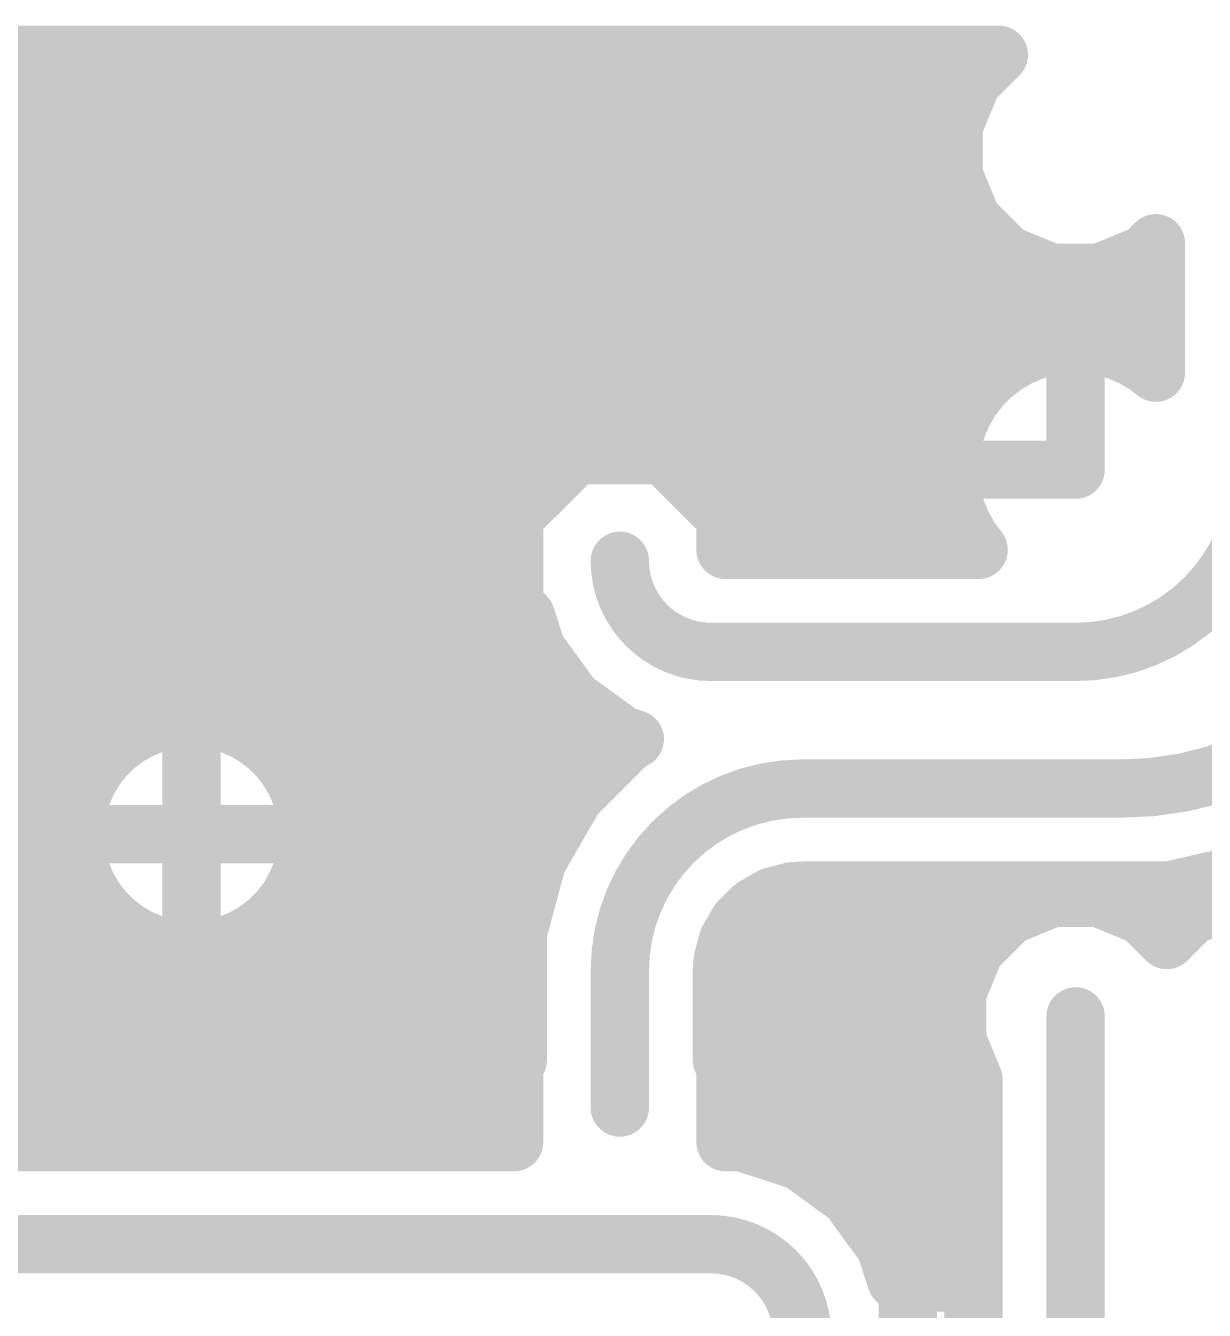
# Model space of a CAD drawing. Extents: x 1.4 to 45.2, y 2.7 to 35.4.
# Drawn here: x 13.31 to 29.73, y 17.49 to 35.4 of the extents above; entities that cross this region are included whole.
import ezdxf

# ---------------------------------------------------------------- set-up
doc = ezdxf.new("R2010")
doc.units = 0
doc.layers.add('1', color=22, linetype='CONTINUOUS')

msp = doc.modelspace()

# ---------------------------------------------------------------- linework, layer by layer
at = {"layer": '1', "const_width": 0.8128}
for points in [[(7.0057, 34.9504), (26.8287, 34.9504)], [(7.6398, 34.9912), (26.8695, 34.9912)], [(26.8695, 34.9912), (26.4973, 34.619)], [(26.4973, 34.619), (26.2382, 33.9935)], [(4.6499, 34.1376), (26.2979, 34.1376)], [(26.2382, 33.9935), (26.2382, 33.3165)], [(3.606, 33.3248), (26.2382, 33.3248)], [(26.2382, 33.3165), (26.4973, 32.691)], [(26.4973, 32.691), (26.976, 32.2123)], [(2.9108, 32.512), (26.6763, 32.512)], [(28.904, 32.2123), (29.0576, 32.3659)], [(29.0576, 32.3659), (29.0576, 30.5615)], [(26.976, 32.2123), (27.6015, 31.9532)], [(28.2785, 31.9532), (28.904, 32.2123)], [(27.6015, 31.9532), (28.2785, 31.9532)], [(2.4237, 31.6992), (29.0576, 31.6992)], [(27.5974, 30.9326), (27.3754, 30.8731)], [(27.8251, 30.9626), (27.5974, 30.9326)], [(27.94, 30.9626), (27.8251, 30.9626)], [(28.0549, 30.9626), (27.94, 30.9626)], [(27.94, 30.9626), (27.94, 29.21)], [(27.94, 29.21), (27.94, 30.9626)], [(28.2826, 30.9326), (28.0549, 30.9626)], [(28.5046, 30.8731), (28.2826, 30.9326)], [(2.087, 30.8864), (27.4249, 30.8864)], [(27.1632, 30.7852), (26.9642, 30.6704)], [(27.3754, 30.8731), (27.1632, 30.7852)], [(27.94, 30.8864), (27.94, 30.8864)], [(28.4551, 30.8864), (29.0576, 30.8864)], [(28.7168, 30.7852), (28.5046, 30.8731)], [(28.9158, 30.6704), (28.7168, 30.7852)], [(26.9642, 30.6704), (26.782, 30.5305)], [(29.0576, 30.5615), (28.9158, 30.6704)], [(26.782, 30.5305), (26.6195, 30.368)], [(26.6195, 30.368), (26.4796, 30.1858)], [(1.9212, 30.0736), (26.4149, 30.0736)], [(26.4796, 30.1858), (26.3648, 29.9868)], [(27.94, 30.0736), (27.94, 30.0736)], [(26.3648, 29.9868), (26.2768, 29.7746)], [(26.2768, 29.7746), (26.2174, 29.5526)], [(26.2174, 29.5526), (26.1874, 29.3249)], [(20.9798, 29.4132), (20.1168, 28.5502)], [(22.2002, 29.4132), (20.9798, 29.4132)], [(23.0632, 28.5502), (22.2002, 29.4132)], [(26.1874, 29.3249), (26.1874, 29.21)], [(9.6526, 29.2608), (20.8274, 29.2608)], [(22.3526, 29.2608), (26.1874, 29.2608)], [(26.1874, 29.21), (27.94, 29.21)], [(27.94, 29.21), (26.1874, 29.21)], [(26.1874, 29.21), (26.1874, 29.0951)], [(27.94, 29.2608), (27.94, 29.2608)], [(27.94, 29.21), (27.94, 29.21)], [(27.94, 29.21), (27.94, 29.21)], [(26.1874, 29.0951), (26.2174, 28.8674)], [(26.2174, 28.8674), (26.2768, 28.6454)], [(26.2768, 28.6454), (26.3648, 28.4332)], [(10.3632, 28.448), (20.1168, 28.448)], [(20.1168, 28.5502), (20.1168, 27.3298)], [(23.0632, 28.0924), (23.0632, 28.5502)], [(23.0632, 28.448), (26.3586, 28.448)], [(26.3648, 28.4332), (26.4796, 28.2342)], [(26.5885, 28.0924), (23.0632, 28.0924)], [(26.4796, 28.2342), (26.5885, 28.0924)], [(10.4492, 27.6352), (20.1168, 27.6352)], [(20.1168, 27.3298), (20.2805, 27.1661)], [(20.2805, 27.1661), (20.4312, 26.7024)], [(10.6629, 26.8224), (20.3922, 26.8224)], [(20.4312, 26.7024), (20.4312, 26.7024)], [(20.4312, 26.7024), (20.9325, 26.0125)], [(22.86, 26.67), (27.94, 26.67)], [(10.8458, 26.0096), (20.9364, 26.0096)], [(20.9325, 26.0125), (20.9325, 26.0125)], [(20.9325, 26.0125), (20.9325, 26.0125)], [(20.9325, 26.0125), (21.6224, 25.5112)], [(15.5149, 25.7484), (15.3046, 25.7207)], [(15.621, 25.7484), (15.5149, 25.7484)], [(15.621, 25.7484), (15.621, 24.13)], [(15.621, 24.13), (15.621, 25.7484)], [(15.7271, 25.7484), (15.621, 25.7484)], [(15.9374, 25.7207), (15.7271, 25.7484)], [(14.9037, 25.5846), (14.7199, 25.4785)], [(15.0997, 25.6658), (14.9037, 25.5846)], [(15.3046, 25.7207), (15.0997, 25.6658)], [(16.1423, 25.6658), (15.9374, 25.7207)], [(16.3383, 25.5846), (16.1423, 25.6658)], [(16.5221, 25.4785), (16.3383, 25.5846)], [(14.7199, 25.4785), (14.5516, 25.3494)], [(16.6904, 25.3494), (16.5221, 25.4785)], [(21.697, 25.3957), (20.9593, 24.658)], [(21.6224, 25.5112), (21.6224, 25.5112)], [(21.6224, 25.5112), (21.7981, 25.4541)], [(21.7981, 25.4541), (21.697, 25.3957)], [(21.697, 25.3957), (21.697, 25.3957)], [(10.9996, 25.1968), (14.3996, 25.1968)], [(14.4016, 25.1994), (14.2725, 25.0311)], [(14.5516, 25.3494), (14.4016, 25.1994)], [(15.621, 25.1968), (15.621, 25.1968)], [(16.8404, 25.1994), (16.6904, 25.3494)], [(16.9695, 25.0311), (16.8404, 25.1994)], [(16.8424, 25.1968), (21.4981, 25.1968)], [(14.2725, 25.0311), (14.1664, 24.8473)], [(17.0756, 24.8473), (16.9695, 25.0311)], [(14.1664, 24.8473), (14.0852, 24.6513)], [(17.1568, 24.6513), (17.0756, 24.8473)], [(24.13, 24.765), (28.575, 24.765)], [(14.0852, 24.6513), (14.0303, 24.4464)], [(17.2117, 24.4464), (17.1568, 24.6513)], [(20.9593, 24.658), (20.4376, 23.7544)], [(20.9593, 24.658), (20.9593, 24.658)], [(10.8841, 24.384), (14.0221, 24.384)], [(14.0303, 24.4464), (14.0026, 24.2361)], [(15.621, 24.384), (15.621, 24.384)], [(17.2394, 24.2361), (17.2117, 24.4464)], [(17.2199, 24.384), (20.8011, 24.384)], [(14.0026, 24.2361), (14.0026, 24.13)], [(14.0026, 24.13), (15.621, 24.13)], [(15.621, 24.13), (14.0026, 24.13)], [(14.0026, 24.13), (14.0026, 24.0239)], [(15.621, 24.13), (15.621, 24.13)], [(15.621, 24.13), (15.621, 24.13)], [(15.621, 22.5116), (15.621, 24.13)], [(15.621, 24.13), (15.621, 24.13)], [(15.621, 24.13), (15.621, 22.5116)], [(17.2394, 24.13), (15.621, 24.13)], [(15.621, 24.13), (15.621, 24.13)], [(15.621, 24.13), (17.2394, 24.13)], [(17.2394, 24.13), (17.2394, 24.2361)], [(17.2394, 24.0239), (17.2394, 24.13)], [(14.0026, 24.0239), (14.0303, 23.8136)], [(17.2117, 23.8136), (17.2394, 24.0239)], [(14.0303, 23.8136), (14.0852, 23.6087)], [(17.1568, 23.6087), (17.2117, 23.8136)], [(14.0852, 23.6087), (14.1664, 23.4127)], [(17.0756, 23.4127), (17.1568, 23.6087)], [(20.4376, 23.7544), (20.1676, 22.7467)], [(20.4376, 23.7544), (20.4376, 23.7544)], [(29.2361, 23.3426), (30.5251, 23.6368)], [(10.4229, 23.5712), (14.1007, 23.5712)], [(14.1664, 23.4127), (14.2725, 23.2289)], [(15.621, 23.5712), (15.621, 23.5712)], [(16.9695, 23.2289), (17.0756, 23.4127)], [(17.1413, 23.5712), (20.3885, 23.5712)], [(14.2725, 23.2289), (14.4016, 23.0606)], [(16.8404, 23.0606), (16.9695, 23.2289)], [(23.4496, 23.1117), (23.7023, 23.2575)], [(23.7023, 23.2575), (23.9841, 23.333)], [(23.9841, 23.333), (24.13, 23.3426)], [(24.13, 23.3426), (29.2361, 23.3426)], [(27.6116, 23.241), (27.0048, 22.9896)], [(28.2684, 23.241), (27.6116, 23.241)], [(28.8752, 22.9896), (28.2684, 23.241)], [(30.1516, 23.241), (29.5448, 22.9896)], [(14.4016, 23.0606), (14.5516, 22.9106)], [(16.6904, 22.9106), (16.8404, 23.0606)], [(23.2433, 22.9054), (23.4496, 23.1117)], [(14.5516, 22.9106), (14.7199, 22.7815)], [(16.5221, 22.7815), (16.6904, 22.9106)], [(23.0975, 22.6527), (23.2433, 22.9054)], [(27.0048, 22.9896), (26.5404, 22.5252)], [(29.21, 22.6549), (28.8752, 22.9896)], [(29.5448, 22.9896), (29.21, 22.6549)], [(9.1613, 22.7584), (14.7599, 22.7584)], [(14.7199, 22.7815), (14.9037, 22.6754)], [(15.621, 22.7584), (15.621, 22.7584)], [(16.3383, 22.6754), (16.5221, 22.7815)], [(16.4821, 22.7584), (20.1707, 22.7584)], [(20.1676, 22.7467), (20.1676, 20.981)], [(23.1585, 22.7584), (26.7735, 22.7584)], [(29.1065, 22.7584), (29.3135, 22.7584)], [(14.9037, 22.6754), (15.0997, 22.5942)], [(15.0997, 22.5942), (15.3046, 22.5393)], [(15.3046, 22.5393), (15.5149, 22.5116)], [(15.5149, 22.5116), (15.621, 22.5116)], [(15.621, 22.5116), (15.7271, 22.5116)], [(15.7271, 22.5116), (15.9374, 22.5393)], [(15.9374, 22.5393), (16.1423, 22.5942)], [(16.1423, 22.5942), (16.3383, 22.6754)], [(23.022, 22.3709), (23.0975, 22.6527)], [(26.5404, 22.5252), (26.289, 21.9184)], [(23.0124, 22.225), (23.022, 22.3709)], [(21.59, 20.32), (21.59, 22.225)], [(23.0124, 20.981), (23.0124, 22.225)], [(9.7669, 21.9456), (20.1676, 21.9456)], [(23.0124, 21.9456), (26.3003, 21.9456)], [(26.289, 21.9184), (26.289, 21.2616)], [(27.94, 21.59), (27.94, 3.81)], [(26.289, 21.2616), (26.5176, 20.7097)], [(10.1869, 21.1328), (20.1676, 21.1328)], [(23.0124, 21.1328), (26.3423, 21.1328)], [(20.1676, 20.981), (20.1168, 20.9302)], [(20.1168, 20.9302), (20.1168, 19.8374)], [(23.0632, 20.9302), (23.0124, 20.981)], [(23.0632, 19.8374), (23.0632, 20.9302)], [(26.5176, 20.7097), (26.5176, 4.7943)], [(10.3632, 20.32), (20.1168, 20.32)], [(23.0632, 20.32), (26.5176, 20.32)], [(20.1168, 19.8374), (10.795, 19.8374)], [(23.2864, 19.8374), (23.0632, 19.8374)], [(24.0976, 19.5738), (23.2864, 19.8374)], [(24.7875, 19.0725), (24.0976, 19.5738)], [(24.0976, 19.5738), (24.0976, 19.5738)], [(24.1893, 19.5072), (26.5176, 19.5072)], [(25.2888, 18.3826), (24.7875, 19.0725)], [(24.7875, 19.0725), (24.7875, 19.0725)], [(24.7875, 19.0725), (24.7875, 19.0725)], [(25.0623, 18.6944), (26.5176, 18.6944)], [(10.795, 18.415), (22.86, 18.415)], [(25.4395, 17.9189), (25.2888, 18.3826)], [(25.2888, 18.3826), (25.2888, 18.3826)], [(25.6032, 17.7552), (25.4395, 17.9189)], [(25.4768, 17.8816), (26.5176, 17.8816)], [(25.6032, 16.5348), (25.6032, 17.7552)]]:
    msp.add_lwpolyline(points, dxfattribs=at)
at = {"layer": '1'}
for points, const_width in [([(27.0132, 34.8475, 1), (26.7258, 35.1349)], 0.4064), ([(26.8287, 34.7472, 1), (26.8287, 35.1536)], 0.4064), ([(26.8695, 34.788, 1), (26.8695, 35.1944)], 0.4064), ([(26.3536, 34.7627, 1), (26.641, 34.4753)], 0.4064), ([(26.685, 34.5412, 1), (26.3096, 34.6968)], 0.4064), ([(26.4414, 33.9935, 1), (26.035, 33.9935)], 0.4064), ([(26.2979, 33.9344, 1), (26.2979, 34.3408)], 0.4064), ([(26.0505, 34.0713, 1), (26.4259, 33.9157)], 0.4064), ([(26.4259, 33.3942, 1), (26.0505, 33.2387)], 0.4064), ([(26.2382, 33.1216, 1), (26.2382, 33.528)], 0.4064), ([(26.035, 33.3165, 1), (26.4414, 33.3165)], 0.4064), ([(26.641, 32.8347, 1), (26.3536, 32.5473)], 0.4064), ([(26.3096, 32.6132, 1), (26.685, 32.7688)], 0.4064), ([(26.6763, 32.3088, 1), (26.6763, 32.7152)], 0.4064), ([(29.2608, 32.3659, 1), (28.8544, 32.3659)], 0.4064), ([(29.2013, 32.2222, 1), (28.9139, 32.5096)], 0.4064), ([(27.0538, 32.4, 1), (26.8982, 32.0246)], 0.4064), ([(28.9818, 32.0246, 1), (28.8262, 32.4)], 0.4064), ([(26.8323, 32.0686, 1), (27.1197, 32.356)], 0.4064), ([(28.7603, 32.356, 1), (29.0477, 32.0686)], 0.4064), ([(27.6015, 32.1564, 1), (27.6015, 31.75)], 0.4064), ([(27.5237, 31.7655, 1), (27.6792, 32.1409)], 0.4064), ([(28.2007, 32.1409, 1), (28.3563, 31.7655)], 0.4064), ([(28.2785, 31.75, 1), (28.2785, 32.1564)], 0.4064), ([(29.0576, 31.496, 1), (29.0576, 31.9024)], 0.4064), ([(27.5708, 31.1341, 1), (27.6239, 30.7311)], 0.4064), ([(27.6499, 30.7363, 1), (27.5448, 31.1289)], 0.4064), ([(27.8251, 31.1658, 1), (27.8251, 30.7594)], 0.4064), ([(27.94, 31.1658, 1), (27.94, 30.7594)], 0.4064), ([(28.1432, 30.9626, 1), (27.7368, 30.9626)], 0.4064), ([(28.1432, 30.9626, 1), (27.7368, 30.9626)], 0.4064), ([(27.8516, 30.7611, 1), (27.7986, 31.1641)], 0.4064), ([(28.0814, 31.1641, 1), (28.0283, 30.7611)], 0.4064), ([(27.94, 30.7594, 1), (27.94, 31.1658)], 0.4064), ([(28.0549, 30.7594, 1), (28.0549, 31.1658)], 0.4064), ([(28.3352, 31.1289, 1), (28.2301, 30.7363)], 0.4064), ([(28.2561, 30.7311, 1), (28.3092, 31.1341)], 0.4064), ([(27.0854, 30.973, 1), (27.2409, 30.5975)], 0.4064), ([(27.2648, 30.6093, 1), (27.0616, 30.9612)], 0.4064), ([(27.3228, 31.0694, 1), (27.428, 30.6769)], 0.4064), ([(27.4532, 30.6854, 1), (27.2977, 31.0609)], 0.4064), ([(27.4249, 30.6832, 1), (27.4249, 31.0896)], 0.4064), ([(27.94, 31.0896, 1), (27.94, 30.6832)], 0.4064), ([(27.94, 30.6832, 1), (27.94, 31.0896)], 0.4064), ([(28.4551, 31.0896, 1), (28.4551, 30.6832)], 0.4064), ([(28.5823, 31.0609, 1), (28.4268, 30.6854)], 0.4064), ([(28.452, 30.6769, 1), (28.5572, 31.0694)], 0.4064), ([(28.8184, 30.9612, 1), (28.6152, 30.6093)], 0.4064), ([(28.6391, 30.5975, 1), (28.7946, 30.973)], 0.4064), ([(29.0576, 30.6832, 1), (29.0576, 31.0896)], 0.4064), ([(26.8626, 30.8463, 1), (27.0658, 30.4944)], 0.4064), ([(27.0879, 30.5091, 1), (26.8405, 30.8316)], 0.4064), ([(29.0395, 30.8316, 1), (28.7921, 30.5091)], 0.4064), ([(28.8142, 30.4944, 1), (29.0174, 30.8463)], 0.4064), ([(26.6583, 30.6917, 1), (26.9056, 30.3693)], 0.4064), ([(26.9256, 30.3868, 1), (26.6383, 30.6742)], 0.4064), ([(28.9339, 30.4003, 1), (29.1813, 30.7227)], 0.4064), ([(26.4758, 30.5117, 1), (26.7632, 30.2244)], 0.4064), ([(26.7807, 30.2443, 1), (26.4583, 30.4917)], 0.4064), ([(28.8544, 30.5615, 1), (29.2608, 30.5615)], 0.4064), ([(26.3184, 30.3095, 1), (26.6409, 30.0621)], 0.4064), ([(26.6556, 30.0842, 1), (26.3037, 30.2874)], 0.4064), ([(26.4149, 29.8704, 1), (26.4149, 30.2768)], 0.4064), ([(27.94, 30.2768, 1), (27.94, 29.8704)], 0.4064), ([(27.94, 29.8704, 1), (27.94, 30.2768)], 0.4064), ([(26.1888, 30.0884, 1), (26.5407, 29.8852)], 0.4064), ([(26.5525, 29.9091, 1), (26.177, 30.0646)], 0.4064), ([(26.4731, 29.722, 1), (26.0806, 29.8272)], 0.4064), ([(26.4188, 29.5261, 1), (26.0159, 29.5792)], 0.4064), ([(26.0891, 29.8523, 1), (26.4646, 29.6968)], 0.4064), ([(20.9798, 29.6164, 1), (20.9798, 29.21)], 0.4064), ([(21.1235, 29.2695, 1), (20.8361, 29.5569)], 0.4064), ([(22.3439, 29.5569, 1), (22.0565, 29.2695)], 0.4064), ([(22.2002, 29.21, 1), (22.2002, 29.6164)], 0.4064), ([(26.3906, 29.3249, 1), (25.9842, 29.3249)], 0.4064), ([(26.0211, 29.6052, 1), (26.4137, 29.5001)], 0.4064), ([(20.8274, 29.0576, 1), (20.8274, 29.464)], 0.4064), ([(22.3526, 29.464, 1), (22.3526, 29.0576)], 0.4064), ([(26.1874, 29.4132, 1), (26.1874, 29.0068)], 0.4064), ([(26.1874, 29.4132, 1), (26.1874, 29.0068)], 0.4064), ([(26.3906, 29.21, 1), (25.9842, 29.21)], 0.4064), ([(25.9859, 29.3514, 1), (26.3889, 29.2983)], 0.4064), ([(26.1874, 29.0576, 1), (26.1874, 29.464)], 0.4064), ([(27.94, 29.464, 1), (27.94, 29.0576)], 0.4064), ([(27.94, 29.4132, 1), (27.94, 29.0068)], 0.4064), ([(28.1432, 29.21, 1), (27.7368, 29.21)], 0.4064), ([(27.94, 26.67, 0.4142), (30.48, 29.21)], 0.8128), ([(27.94, 29.0576, 1), (27.94, 29.464)], 0.4064), ([(27.94, 29.0068, 1), (27.94, 29.4132)], 0.4064), ([(27.94, 29.0068, 1), (27.94, 29.4132)], 0.4064), ([(27.94, 29.0068, 1), (27.94, 29.4132)], 0.4064), ([(28.575, 24.765, 0.4142), (33.02, 29.21)], 0.8128), ([(26.3889, 29.1216, 1), (25.9859, 29.0686)], 0.4064), ([(25.9842, 29.21, 1), (26.3906, 29.21)], 0.4064), ([(27.7368, 29.21, 1), (28.1432, 29.21)], 0.4064), ([(27.7368, 29.21, 1), (28.1432, 29.21)], 0.4064), ([(27.7368, 29.21, 1), (28.1432, 29.21)], 0.4064), ([(25.9842, 29.0951, 1), (26.3906, 29.0951)], 0.4064), ([(26.4137, 28.9199, 1), (26.0211, 28.8148)], 0.4064), ([(26.0159, 28.8408, 1), (26.4188, 28.8939)], 0.4064), ([(26.4646, 28.7232, 1), (26.0891, 28.5677)], 0.4064), ([(20.32, 28.5502, 1), (19.9136, 28.5502)], 0.4064), ([(19.9731, 28.6939, 1), (20.2605, 28.4065)], 0.4064), ([(20.1168, 28.2448, 1), (20.1168, 28.6512)], 0.4064), ([(23.2664, 28.5502, 1), (22.86, 28.5502)], 0.4064), ([(23.0632, 28.6512, 1), (23.0632, 28.2448)], 0.4064), ([(22.9195, 28.4065, 1), (23.2069, 28.6939)], 0.4064), ([(26.0806, 28.5928, 1), (26.4731, 28.698)], 0.4064), ([(26.5407, 28.5348, 1), (26.1888, 28.3316)], 0.4064), ([(26.3586, 28.2448, 1), (26.3586, 28.6512)], 0.4064), ([(26.177, 28.3554, 1), (26.5525, 28.5109)], 0.4064), ([(23.0632, 28.2956, 1), (23.0632, 27.8892)], 0.4064), ([(26.6408, 28.3579, 1), (26.3184, 28.1105)], 0.4064), ([(26.3037, 28.1326, 1), (26.6556, 28.3358)], 0.4064), ([(26.5885, 27.8892, 1), (26.5885, 28.2956)], 0.4064), ([(21.59, 27.94, 0.4142), (22.86, 26.67)], 0.8128), ([(21.7932, 27.94, 1), (21.3868, 27.94)], 0.4064), ([(22.86, 28.0924, 1), (23.2664, 28.0924)], 0.4064), ([(26.4273, 27.9687, 1), (26.7497, 28.2161)], 0.4064), ([(20.1168, 27.432, 1), (20.1168, 27.8384)], 0.4064), ([(20.2605, 27.4735, 1), (19.9731, 27.1861)], 0.4064), ([(20.4738, 27.2289, 1), (20.0873, 27.1033)], 0.4064), ([(19.9136, 27.3298, 1), (20.32, 27.3298)], 0.4064), ([(20.1368, 27.0224, 1), (20.4242, 27.3098)], 0.4064), ([(20.3922, 26.6192, 1), (20.3922, 27.0256)], 0.4064), ([(20.6344, 26.7024, 1), (20.228, 26.7024)], 0.4064), ([(20.5955, 26.8219, 1), (20.2668, 26.583)], 0.4064), ([(22.86, 26.8732, 1), (22.86, 26.4668)], 0.4064), ([(22.86, 26.4668, 1), (22.86, 26.8732)], 0.4064), ([(27.94, 26.8732, 1), (27.94, 26.4668)], 0.4064), ([(27.94, 26.4668, 1), (27.94, 26.8732)], 0.4064), ([(20.228, 26.7024, 1), (20.6344, 26.7024)], 0.4064), ([(20.2379, 26.6396, 1), (20.6244, 26.7652)], 0.4064), ([(21.1357, 26.0125, 1), (20.7293, 26.0125)], 0.4064), ([(20.9325, 26.2157, 1), (20.9325, 25.8093)], 0.4064), ([(21.0519, 26.1768, 1), (20.813, 25.8481)], 0.4064), ([(20.7681, 25.893, 1), (21.0968, 26.1319)], 0.4064), ([(20.9325, 25.8093, 1), (20.9325, 26.2157)], 0.4064), ([(20.9364, 25.8064, 1), (20.9364, 26.2128)], 0.4064), ([(15.5149, 25.9516, 1), (15.5149, 25.5452)], 0.4064), ([(15.8242, 25.7484, 1), (15.4178, 25.7484)], 0.4064), ([(15.8242, 25.7484, 1), (15.4178, 25.7484)], 0.4064), ([(15.621, 25.9516, 1), (15.621, 25.5452)], 0.4064), ([(15.5414, 25.5469, 1), (15.4884, 25.9499)], 0.4064), ([(15.7536, 25.9499, 1), (15.7006, 25.5469)], 0.4064), ([(15.621, 25.5452, 1), (15.621, 25.9516)], 0.4064), ([(15.7271, 25.5452, 1), (15.7271, 25.9516)], 0.4064), ([(20.7293, 26.0125, 1), (21.1357, 26.0125)], 0.4064), ([(14.8259, 25.7723, 1), (14.9814, 25.3969)], 0.4064), ([(15.0053, 25.4086, 1), (14.8021, 25.7606)], 0.4064), ([(15.0471, 25.8621, 1), (15.1523, 25.4695)], 0.4064), ([(15.1774, 25.4781, 1), (15.0219, 25.8535)], 0.4064), ([(15.2781, 25.9222, 1), (15.3311, 25.5192)], 0.4064), ([(15.3572, 25.5244, 1), (15.252, 25.917)], 0.4064), ([(15.99, 25.917, 1), (15.8848, 25.5244)], 0.4064), ([(15.9109, 25.5192, 1), (15.9639, 25.9222)], 0.4064), ([(16.2201, 25.8535, 1), (16.0646, 25.4781)], 0.4064), ([(16.0897, 25.4695, 1), (16.1949, 25.8621)], 0.4064), ([(16.4399, 25.7606, 1), (16.2367, 25.4086)], 0.4064), ([(16.2606, 25.3969, 1), (16.4161, 25.7723)], 0.4064), ([(14.6183, 25.6545, 1), (14.8215, 25.3026)], 0.4064), ([(14.8436, 25.3173, 1), (14.5962, 25.6397)], 0.4064), ([(16.6458, 25.6397, 1), (16.3984, 25.3173)], 0.4064), ([(16.4205, 25.3026, 1), (16.6237, 25.6545)], 0.4064), ([(21.6224, 25.7143, 1), (21.6224, 25.308)], 0.4064), ([(21.6852, 25.7044, 1), (21.5596, 25.3179)], 0.4064), ([(21.697, 25.5989, 1), (21.697, 25.1925)], 0.4064), ([(21.503, 25.3468, 1), (21.7419, 25.6755)], 0.4064), ([(21.8407, 25.252, 1), (21.5533, 25.5394)], 0.4064), ([(21.6224, 25.308, 1), (21.6224, 25.7143)], 0.4064), ([(21.8997, 25.2781, 1), (21.6965, 25.63)], 0.4064), ([(21.697, 25.1925, 1), (21.697, 25.5989)], 0.4064), ([(21.7353, 25.2608, 1), (21.8609, 25.6473)], 0.4064), ([(14.5628, 25.0757, 1), (14.2404, 25.3231)], 0.4064), ([(14.4279, 25.5106, 1), (14.6753, 25.1882)], 0.4064), ([(14.3996, 24.9936, 1), (14.3996, 25.4)], 0.4064), ([(14.6953, 25.2057, 1), (14.4079, 25.4931)], 0.4064), ([(15.621, 25.4, 1), (15.621, 24.9936)], 0.4064), ([(15.621, 24.9936, 1), (15.621, 25.4)], 0.4064), ([(16.8341, 25.4931, 1), (16.5467, 25.2057)], 0.4064), ([(16.5667, 25.1882, 1), (16.8141, 25.5106)], 0.4064), ([(17.0016, 25.3231, 1), (16.6792, 25.0757)], 0.4064), ([(16.8424, 25.4, 1), (16.8424, 24.9936)], 0.4064), ([(21.5954, 25.5717, 1), (21.7986, 25.2197)], 0.4064), ([(21.4981, 24.9936, 1), (21.4981, 25.4)], 0.4064), ([(14.4484, 24.9295, 1), (14.0965, 25.1327)], 0.4064), ([(14.2579, 25.3431, 1), (14.5453, 25.0557)], 0.4064), ([(16.6967, 25.0557, 1), (16.9841, 25.3431)], 0.4064), ([(17.1455, 25.1327, 1), (16.7936, 24.9295)], 0.4064), ([(14.3541, 24.7696, 1), (13.9787, 24.9251)], 0.4064), ([(14.1113, 25.1548, 1), (14.4337, 24.9074)], 0.4064), ([(16.8083, 24.9074, 1), (17.1307, 25.1548)], 0.4064), ([(17.2633, 24.9251, 1), (16.8879, 24.7696)], 0.4064), ([(13.9904, 24.9489, 1), (14.3424, 24.7457)], 0.4064), ([(16.8996, 24.7457, 1), (17.2516, 24.9489)], 0.4064), ([(24.13, 24.765, 0.4142), (21.59, 22.225)], 0.8128), ([(24.13, 24.9682, 1), (24.13, 24.5618)], 0.4064), ([(24.13, 24.5618, 1), (24.13, 24.9682)], 0.4064), ([(28.575, 24.9682, 1), (28.575, 24.5618)], 0.4064), ([(28.575, 24.5618, 1), (28.575, 24.9682)], 0.4064), ([(13.8975, 24.7291, 1), (14.2729, 24.5736)], 0.4064), ([(14.2815, 24.5987, 1), (13.8889, 24.7039)], 0.4064), ([(17.3531, 24.7039, 1), (16.9605, 24.5987)], 0.4064), ([(16.9691, 24.5736, 1), (17.3445, 24.7291)], 0.4064), ([(21.1625, 24.658, 1), (20.7561, 24.658)], 0.4064), ([(20.8156, 24.8017, 1), (21.103, 24.5143)], 0.4064), ([(21.1353, 24.5564, 1), (20.7833, 24.7596)], 0.4064), ([(14.2318, 24.4199, 1), (13.8288, 24.4729)], 0.4064), ([(14.0221, 24.1808, 1), (14.0221, 24.5872)], 0.4064), ([(15.621, 24.5872, 1), (15.621, 24.1808)], 0.4064), ([(15.621, 24.1808, 1), (15.621, 24.5872)], 0.4064), ([(17.4132, 24.4729, 1), (17.0102, 24.4199)], 0.4064), ([(17.2199, 24.5872, 1), (17.2199, 24.1808)], 0.4064), ([(20.7561, 24.658, 1), (21.1625, 24.658)], 0.4064), ([(20.8011, 24.1808, 1), (20.8011, 24.5872)], 0.4064), ([(14.2058, 24.2361, 1), (13.7994, 24.2361)], 0.4064), ([(14.0026, 24.3332, 1), (14.0026, 23.9268)], 0.4064), ([(14.0026, 24.3332, 1), (14.0026, 23.9268)], 0.4064), ([(14.2058, 24.13, 1), (13.7994, 24.13)], 0.4064), ([(13.834, 24.499, 1), (14.2266, 24.3938)], 0.4064), ([(15.621, 24.3332, 1), (15.621, 23.9268)], 0.4064), ([(15.8242, 24.13, 1), (15.4178, 24.13)], 0.4064), ([(15.8242, 24.13, 1), (15.4178, 24.13)], 0.4064), ([(15.621, 24.3332, 1), (15.621, 23.9268)], 0.4064), ([(15.8242, 24.13, 1), (15.4178, 24.13)], 0.4064), ([(15.621, 24.3332, 1), (15.621, 23.9268)], 0.4064), ([(15.8242, 24.13, 1), (15.4178, 24.13)], 0.4064), ([(15.621, 24.3332, 1), (15.621, 23.9268)], 0.4064), ([(15.621, 23.9268, 1), (15.621, 24.3332)], 0.4064), ([(15.621, 23.9268, 1), (15.621, 24.3332)], 0.4064), ([(15.621, 23.9268, 1), (15.621, 24.3332)], 0.4064), ([(15.621, 23.9268, 1), (15.621, 24.3332)], 0.4064), ([(17.0154, 24.3938, 1), (17.408, 24.499)], 0.4064), ([(17.4426, 24.2361, 1), (17.0362, 24.2361)], 0.4064), ([(17.4426, 24.13, 1), (17.0362, 24.13)], 0.4064), ([(17.2394, 23.9268, 1), (17.2394, 24.3332)], 0.4064), ([(17.2394, 23.9268, 1), (17.2394, 24.3332)], 0.4064), ([(13.8011, 24.2626, 1), (14.2041, 24.2096)], 0.4064), ([(14.2041, 24.0504, 1), (13.8011, 23.9974)], 0.4064), ([(17.0379, 24.2096, 1), (17.4409, 24.2626)], 0.4064), ([(17.4409, 23.9974, 1), (17.0379, 24.0504)], 0.4064), ([(13.7994, 24.13, 1), (14.2058, 24.13)], 0.4064), ([(13.7994, 24.0239, 1), (14.2058, 24.0239)], 0.4064), ([(14.2266, 23.8662, 1), (13.834, 23.761)], 0.4064), ([(15.4178, 24.13, 1), (15.8242, 24.13)], 0.4064), ([(15.4178, 24.13, 1), (15.8242, 24.13)], 0.4064), ([(15.4178, 24.13, 1), (15.8242, 24.13)], 0.4064), ([(15.4178, 24.13, 1), (15.8242, 24.13)], 0.4064), ([(17.408, 23.761, 1), (17.0154, 23.8662)], 0.4064), ([(17.0362, 24.13, 1), (17.4426, 24.13)], 0.4064), ([(17.0362, 24.0239, 1), (17.4426, 24.0239)], 0.4064), ([(13.8288, 23.7871, 1), (14.2318, 23.8401)], 0.4064), ([(14.2729, 23.6864, 1), (13.8975, 23.5309)], 0.4064), ([(17.3445, 23.5309, 1), (16.9691, 23.6864)], 0.4064), ([(17.0102, 23.8401, 1), (17.4132, 23.7871)], 0.4064), ([(20.6408, 23.7544, 1), (20.2344, 23.7544)], 0.4064), ([(20.2617, 23.856, 1), (20.6136, 23.6528)], 0.4064), ([(20.6339, 23.7018, 1), (20.2414, 23.807)], 0.4064), ([(13.8889, 23.5561, 1), (14.2815, 23.6613)], 0.4064), ([(14.3424, 23.5143, 1), (13.9904, 23.3111)], 0.4064), ([(14.1007, 23.368, 1), (14.1007, 23.7744)], 0.4064), ([(15.621, 23.7744, 1), (15.621, 23.368)], 0.4064), ([(15.621, 23.368, 1), (15.621, 23.7744)], 0.4064), ([(17.2516, 23.3111, 1), (16.8996, 23.5143)], 0.4064), ([(17.1413, 23.7744, 1), (17.1413, 23.368)], 0.4064), ([(16.9605, 23.6613, 1), (17.3531, 23.5561)], 0.4064), ([(20.2344, 23.7544, 1), (20.6408, 23.7544)], 0.4064), ([(20.3885, 23.368, 1), (20.3885, 23.7744)], 0.4064), ([(13.9787, 23.3349, 1), (14.3541, 23.4904)], 0.4064), ([(14.4337, 23.3526, 1), (14.1113, 23.1052)], 0.4064), ([(17.1307, 23.1052, 1), (16.8083, 23.3526)], 0.4064), ([(16.8879, 23.4904, 1), (17.2633, 23.3349)], 0.4064), ([(23.6497, 23.4538, 1), (23.7549, 23.0613)], 0.4064), ([(23.8039, 23.0816, 1), (23.6007, 23.4335)], 0.4064), ([(23.9708, 23.5358, 1), (23.9974, 23.1303)], 0.4064), ([(24.13, 23.5458, 1), (24.13, 23.1394)], 0.4064), ([(24.0367, 23.1368, 1), (23.9315, 23.5293)], 0.4064), ([(24.1433, 23.1398, 1), (24.1167, 23.5454)], 0.4064), ([(27.6116, 23.4442, 1), (27.6116, 23.0378)], 0.4064), ([(27.6894, 23.0533, 1), (27.5338, 23.4287)], 0.4064), ([(28.3462, 23.4287, 1), (28.1906, 23.0533)], 0.4064), ([(28.2684, 23.0378, 1), (28.2684, 23.4442)], 0.4064), ([(29.1909, 23.5407, 1), (29.2813, 23.1445)], 0.4064), ([(29.2361, 23.1394, 1), (29.2361, 23.5458)], 0.4064), ([(14.0965, 23.1273, 1), (14.4484, 23.3305)], 0.4064), ([(14.5453, 23.2043, 1), (14.2579, 22.9169)], 0.4064), ([(16.9841, 22.9169, 1), (16.6967, 23.2043)], 0.4064), ([(16.7936, 23.3305, 1), (17.1455, 23.1273)], 0.4064), ([(23.348, 23.2876, 1), (23.5512, 22.9357)], 0.4064), ([(23.5933, 22.968, 1), (23.306, 23.2553)], 0.4064), ([(14.2404, 22.9369, 1), (14.5628, 23.1843)], 0.4064), ([(14.6753, 23.0718, 1), (14.4279, 22.7494)], 0.4064), ([(16.8141, 22.7494, 1), (16.5667, 23.0718)], 0.4064), ([(16.6792, 23.1843, 1), (17.0016, 22.9369)], 0.4064), ([(23.4193, 22.8037, 1), (23.0674, 23.007)], 0.4064), ([(26.927, 23.1774, 1), (27.0825, 22.8019)], 0.4064), ([(27.1485, 22.846, 1), (26.8611, 23.1333)], 0.4064), ([(29.0189, 23.1333, 1), (28.7315, 22.846)], 0.4064), ([(28.7975, 22.8019, 1), (28.953, 23.1774)], 0.4064), ([(29.467, 23.1774, 1), (29.6225, 22.8019)], 0.4064), ([(29.6885, 22.846, 1), (29.4011, 23.1333)], 0.4064), ([(14.4079, 22.7669, 1), (14.6953, 23.0543)], 0.4064), ([(14.8215, 22.9574, 1), (14.6183, 22.6055)], 0.4064), ([(14.5962, 22.6203, 1), (14.8436, 22.9427)], 0.4064), ([(14.7599, 22.5552, 1), (14.7599, 22.9616)], 0.4064), ([(15.621, 22.9616, 1), (15.621, 22.5552)], 0.4064), ([(15.621, 22.5552, 1), (15.621, 22.9616)], 0.4064), ([(16.4821, 22.9616, 1), (16.4821, 22.5552)], 0.4064), ([(16.3984, 22.9427, 1), (16.6458, 22.6203)], 0.4064), ([(16.6237, 22.6055, 1), (16.4205, 22.9574)], 0.4064), ([(16.5467, 23.0543, 1), (16.8341, 22.7669)], 0.4064), ([(20.3708, 22.7467, 1), (19.9644, 22.7467)], 0.4064), ([(20.1707, 22.5552, 1), (20.1707, 22.9616)], 0.4064), ([(23.1585, 22.9616, 1), (23.1585, 22.5552)], 0.4064), ([(23.0997, 23.049, 1), (23.387, 22.7617)], 0.4064), ([(26.7735, 22.5552, 1), (26.7735, 22.9616)], 0.4064), ([(29.1065, 22.9616, 1), (29.1065, 22.5552)], 0.4064), ([(29.3135, 22.5552, 1), (29.3135, 22.9616)], 0.4064), ([(14.9814, 22.8631, 1), (14.8259, 22.4877)], 0.4064), ([(14.8021, 22.4994, 1), (15.0053, 22.8514)], 0.4064), ([(15.1523, 22.7905, 1), (15.0471, 22.3979)], 0.4064), ([(15.0219, 22.4065, 1), (15.1774, 22.7819)], 0.4064), ([(15.3311, 22.7408, 1), (15.2781, 22.3378)], 0.4064), ([(15.252, 22.343, 1), (15.3572, 22.7356)], 0.4064), ([(15.5149, 22.7148, 1), (15.5149, 22.3084)], 0.4064), ([(15.621, 22.7148, 1), (15.621, 22.3084)], 0.4064), ([(15.621, 22.3084, 1), (15.621, 22.7148)], 0.4064), ([(15.7271, 22.3084, 1), (15.7271, 22.7148)], 0.4064), ([(15.8848, 22.7356, 1), (15.99, 22.343)], 0.4064), ([(15.9639, 22.3378, 1), (15.9109, 22.7408)], 0.4064), ([(16.0646, 22.7819, 1), (16.2201, 22.4065)], 0.4064), ([(16.1949, 22.3979, 1), (16.0897, 22.7905)], 0.4064), ([(16.2367, 22.8514, 1), (16.4399, 22.4994)], 0.4064), ([(16.4161, 22.4877, 1), (16.2606, 22.8631)], 0.4064), ([(19.9713, 22.7993, 1), (20.3639, 22.6941)], 0.4064), ([(22.9215, 22.7543, 1), (23.2734, 22.5511)], 0.4064), ([(23.2937, 22.6001, 1), (22.9012, 22.7053)], 0.4064), ([(26.7281, 22.4475, 1), (26.3526, 22.603)], 0.4064), ([(29.0663, 22.7985, 1), (29.3537, 22.5112)], 0.4064), ([(29.0663, 22.5112, 1), (29.3537, 22.7985)], 0.4064), ([(15.4884, 22.3101, 1), (15.5414, 22.7131)], 0.4064), ([(15.7006, 22.7131, 1), (15.7536, 22.3101)], 0.4064), ([(23.2247, 22.3576, 1), (22.8192, 22.3842)], 0.4064), ([(26.3967, 22.6689, 1), (26.684, 22.3815)], 0.4064), ([(15.4178, 22.5116, 1), (15.8242, 22.5116)], 0.4064), ([(15.4178, 22.5116, 1), (15.8242, 22.5116)], 0.4064), ([(21.7932, 22.225, 1), (21.3868, 22.225)], 0.4064), ([(23.2156, 22.225, 1), (22.8092, 22.225)], 0.4064), ([(22.8257, 22.4235, 1), (23.2182, 22.3183)], 0.4064), ([(21.3868, 22.225, 1), (21.7932, 22.225)], 0.4064), ([(22.8096, 22.2383, 1), (23.2152, 22.2117)], 0.4064), ([(20.1676, 21.7424, 1), (20.1676, 22.1488)], 0.4064), ([(23.0124, 22.1488, 1), (23.0124, 21.7424)], 0.4064), ([(26.4922, 21.9184, 1), (26.0858, 21.9184)], 0.4064), ([(26.3003, 21.7424, 1), (26.3003, 22.1488)], 0.4064), ([(26.1013, 21.9962, 1), (26.4767, 21.8406)], 0.4064), ([(28.1432, 21.59, 1), (27.7368, 21.59)], 0.4064), ([(26.4767, 21.3394, 1), (26.1013, 21.1838)], 0.4064), ([(20.1676, 20.9296, 1), (20.1676, 21.336)], 0.4064), ([(23.0124, 21.336, 1), (23.0124, 20.9296)], 0.4064), ([(26.3423, 20.9296, 1), (26.3423, 21.336)], 0.4064), ([(20.32, 20.9302, 1), (19.9136, 20.9302)], 0.4064), ([(20.3113, 20.8373, 1), (20.0239, 21.1247)], 0.4064), ([(23.1561, 21.1247, 1), (22.8687, 20.8373)], 0.4064), ([(23.2664, 20.9302, 1), (22.86, 20.9302)], 0.4064), ([(26.0858, 21.2616, 1), (26.4922, 21.2616)], 0.4064), ([(19.9731, 21.0739, 1), (20.2605, 20.7865)], 0.4064), ([(19.9644, 20.981, 1), (20.3708, 20.981)], 0.4064), ([(22.8092, 20.981, 1), (23.2156, 20.981)], 0.4064), ([(22.9195, 20.7865, 1), (23.2069, 21.0739)], 0.4064), ([(26.7208, 20.7097, 1), (26.3144, 20.7097)], 0.4064), ([(26.3299, 20.6319, 1), (26.7053, 20.7875)], 0.4064), ([(20.1168, 20.1168, 1), (20.1168, 20.5232)], 0.4064), ([(23.0632, 20.5232, 1), (23.0632, 20.1168)], 0.4064), ([(26.5176, 20.1168, 1), (26.5176, 20.5232)], 0.4064), ([(21.3868, 20.32, 1), (21.7932, 20.32)], 0.4064), ([(20.1168, 19.6342, 1), (20.1168, 20.0406)], 0.4064), ([(23.0632, 20.0406, 1), (23.0632, 19.6342)], 0.4064), ([(23.3492, 20.0307, 1), (23.2236, 19.6441)], 0.4064), ([(23.2864, 19.6342, 1), (23.2864, 20.0406)], 0.4064), ([(19.9136, 19.8374, 1), (20.32, 19.8374)], 0.4064), ([(22.86, 19.8374, 1), (23.2664, 19.8374)], 0.4064), ([(24.217, 19.7382, 1), (23.9781, 19.4095)], 0.4064), ([(24.0976, 19.777, 1), (24.0976, 19.3706)], 0.4064), ([(24.1893, 19.7104, 1), (24.1893, 19.304)], 0.4064), ([(24.0348, 19.3806, 1), (24.1603, 19.7671)], 0.4064), ([(24.0976, 19.3706, 1), (24.0976, 19.777)], 0.4064), ([(26.5176, 19.304, 1), (26.5176, 19.7104)], 0.4064), ([(24.9907, 19.0725, 1), (24.5843, 19.0725)], 0.4064), ([(24.7875, 19.2757, 1), (24.7875, 18.8693)], 0.4064), ([(24.9519, 19.192, 1), (24.6232, 18.9531)], 0.4064), ([(24.6681, 18.9082, 1), (24.907, 19.2369)], 0.4064), ([(24.7875, 18.8693, 1), (24.7875, 19.2757)], 0.4064), ([(24.5843, 19.0725, 1), (24.9907, 19.0725)], 0.4064), ([(25.0623, 18.8976, 1), (25.0623, 18.4912)], 0.4064), ([(26.5176, 18.4912, 1), (26.5176, 18.8976)], 0.4064), ([(24.13, 17.145, 0.4142), (22.86, 18.415)], 0.8128), ([(22.86, 18.6182, 1), (22.86, 18.2118)], 0.4064), ([(22.86, 18.2118, 1), (22.86, 18.6182)], 0.4064), ([(25.492, 18.3826, 1), (25.0856, 18.3826)], 0.4064), ([(25.4821, 18.4453, 1), (25.0956, 18.3198)], 0.4064), ([(25.1245, 18.2631, 1), (25.4532, 18.502)], 0.4064), ([(25.0856, 18.3826, 1), (25.492, 18.3826)], 0.4064), ([(25.5832, 18.0626, 1), (25.2958, 17.7752)], 0.4064), ([(25.4768, 18.0848, 1), (25.4768, 17.6784)], 0.4064), ([(26.5176, 17.6784, 1), (26.5176, 18.0848)], 0.4064), ([(25.2462, 17.8561, 1), (25.6327, 17.9817)], 0.4064), ([(25.8064, 17.7552, 1), (25.4, 17.7552)], 0.4064), ([(25.4595, 17.6115, 1), (25.7469, 17.8989)], 0.4064)]:
    msp.add_lwpolyline(points, format="xyb", dxfattribs=dict(at, const_width=const_width))

doc.saveas('drawing.dxf')
